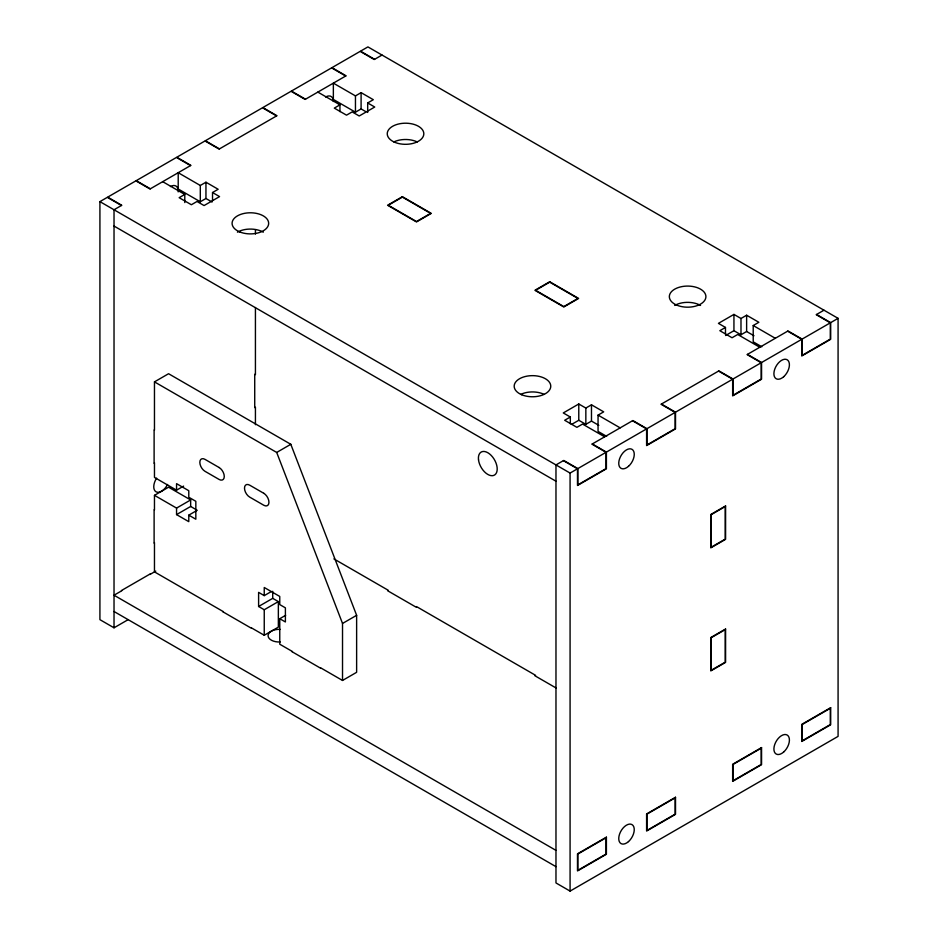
<?xml version="1.0" encoding="UTF-8"?>
<svg xmlns="http://www.w3.org/2000/svg" width="938" height="938" viewBox="0 0 938 938"><rect width="100%" height="100%" fill="white"/><g stroke="black" fill="none" stroke-linecap="round" stroke-linejoin="round"><path stroke-width="1.41" d="M127.931 619.772L114.026 627.803L99.92 619.655L99.92 201.623L107.331 197.343L121.436 205.492M382.024 55.049L374.262 59.528L360.157 51.379L331.946 67.665L346.052 75.814L305.143 99.428L291.05 91.279L262.839 107.565L276.945 115.714L219.105 149.095L205 140.958L176.79 157.244L190.895 165.381L149.998 189.007L135.893 180.858L107.682 197.144L121.788 205.293L114.026 209.772L114.026 627.803M184.786 202.573L184.786 194.436L179.146 197.684L191.375 204.742L197.015 201.482L204.062 205.563L219.574 196.605L212.527 192.524L212.527 200.673M212.058 202.033L205.95 198.504L200.298 201.764L178.208 189.007L178.208 172.709L200.298 185.478L205.95 182.218L218.167 189.277L212.527 192.524M339.943 111.645L339.943 104.857L334.303 108.116L346.521 115.163L352.16 111.915L359.219 115.984L374.731 107.026L367.684 102.957L367.684 112.454M365.984 111.751L361.095 108.925L355.455 112.185L333.353 99.428L333.353 83.142L355.455 95.899L361.095 92.639L373.324 99.698L367.684 102.957M154.465 430.179L154.465 381.872L168.57 373.723L290.803 444.295L356.628 615.316L356.628 672.312L342.522 680.46L320.667 667.833M154.465 495.334L168.57 487.185L190.66 499.942L190.66 506.461L176.555 514.599L176.555 508.091L154.465 495.334L154.465 509.991M154.465 462.762L154.465 477.419L176.555 490.175L183.614 486.107M176.555 508.091L190.66 499.942M154.465 381.872L276.698 452.444L290.803 444.295M176.555 514.599L188.784 521.657L188.784 515.15L197.015 510.401M121.436 590.541L150.35 573.845M121.788 590.741L114.026 595.22L555.976 850.379M149.998 574.455L155.767 571.125M606.652 436.369L598.057 431.398L598.057 415.112L603.697 411.852L591.479 404.806L585.84 408.053L578.781 403.985L563.269 412.943L570.316 417.011L570.316 423.8M761.808 346.79L753.214 341.831L753.214 325.533L758.854 322.285L746.625 315.227L740.985 318.486L733.938 314.406L718.426 323.364L725.473 327.444L725.473 334.221M570.316 417.011L564.676 420.271L576.905 427.329L582.545 424.07L604.647 436.827M725.473 327.444L719.833 330.692L732.05 337.75L737.702 334.491L759.792 347.259M251.548 627.932L264.246 635.26L278.352 627.123L278.352 601.598L264.246 609.747L258.607 606.487L258.607 592.37L264.246 595.63L271.293 591.561M571.617 424.41L578.781 420.271L585.84 424.339L591.479 421.092L598.807 425.324M725.578 335.523L733.938 330.692L740.985 334.772L746.625 331.513L753.964 335.745M258.607 606.487L272.712 598.35L278.352 601.598M292.457 651.547L279.759 644.218L279.759 618.705L285.633 615.316M823.974 310.197L816.212 314.676L830.318 322.824L830.318 339.11L802.107 355.396L802.107 339.11L830.318 322.824M99.92 201.623L570.081 473.069L577.491 468.789L577.491 485.485L606.405 468.789L606.405 452.104L646.599 428.889L646.599 445.585L675.512 428.889L675.512 412.192L732.648 379.222L732.648 395.906L761.562 379.222L761.562 362.525L801.755 339.31L801.755 356.006L830.669 339.31L830.669 322.625L816.564 314.476M577.843 468.59L606.054 452.304L606.054 468.59L577.843 484.876L577.843 468.59L563.738 460.441L555.976 464.92L555.976 882.951L570.081 891.1L838.08 736.377L838.08 318.345L367.919 46.9L360.509 51.18L374.614 59.317M646.95 428.689L675.161 412.403L675.161 428.689L646.95 444.975L646.95 428.689L632.857 420.541L591.948 444.155L606.054 452.304M733 379.011L761.21 362.725L761.21 379.011L733 395.297L733 379.011L718.895 370.873L661.056 404.255L675.161 412.403M830.669 322.625L838.08 318.345M342.522 680.46L342.522 623.453L356.628 615.316M802.107 339.11L788.002 330.962L747.105 354.587L761.21 362.725M345.7 76.013L331.595 67.864L291.401 91.08L305.507 99.217M787.65 331.173L801.755 339.31M753.214 325.533L775.316 338.301M317.841 92.1L339.943 104.857M747.457 354.376L761.562 362.525M276.581 115.913L262.488 107.776L205.352 140.747L219.457 148.896M718.543 371.073L732.648 379.222M661.419 404.055L675.512 412.192M190.543 165.592L176.438 157.443L136.245 180.659L150.35 188.796M632.493 420.752L646.599 428.889M598.057 415.112L620.159 427.869M162.684 181.667L184.786 194.436M592.3 443.955L606.405 452.104M563.386 460.652L577.491 468.789M114.026 226.058L555.976 481.217M333.881 558.884L388.285 590.295M416.495 606.581L535.61 675.348M387.582 590.706L416.495 607.39M534.906 675.759L556.269 688.093M190.66 506.461L196.781 509.991M188.784 515.15L195.831 519.218L195.831 501.302L188.784 497.234L188.784 490.715L176.555 483.656L176.555 490.175M279.759 618.705L285.398 621.964L285.398 607.847L279.759 604.588L279.759 596.451L264.246 587.493L264.246 595.63M223.338 611.646L154.465 571.875L154.465 542.563M222.634 611.646L251.548 628.343M291.753 651.547L320.667 668.243M114.026 611.506L555.976 866.665M276.698 452.444L342.522 623.453M746.625 315.227L746.625 331.513M740.985 318.486L740.985 334.772M733.938 314.406L733.938 330.692M591.479 404.806L591.479 421.092M585.84 408.053L585.84 424.339M578.781 403.985L578.781 420.271M570.081 473.069L570.081 891.1M361.095 92.639L361.095 108.925M355.455 95.899L355.455 112.185M272.712 591.292L272.712 598.35M264.246 609.747L264.246 635.26M255.429 229.74L255.429 234.113M255.429 307.523L255.429 374.649M255.429 407.221L255.429 424.715M254.726 374.239L254.726 407.631M205.95 182.218L205.95 198.504M200.298 185.478L200.298 201.764M154.113 429.979L154.113 463.372M154.113 509.791L154.113 543.172M170.446 186.556A10.975 6.332 -60 0 1 178.173 191.868M325.603 96.989A10.975 6.332 -60 0 1 333.353 101.468M167.539 484.465A10.975 6.332 -60 0 1 156.025 491.805A10.975 6.332 -60 0 1 156.623 478.169M280.192 641.967A10.975 6.332 0 0 1 268.08 635.671A10.975 6.332 0 0 1 280.192 629.375M237.443 232.167A18.279 10.553 0 0 1 263.308 232.167M520.754 394.382A18.279 10.553 0 0 1 544.192 394.382M393.808 141.943A18.279 10.553 0 0 1 417.246 141.943M674.692 305.448A18.279 10.553 0 0 1 700.557 305.448M402.39 196.687L387.582 205.246L416.495 221.943L431.304 213.383L402.39 196.687M402.39 197.097L388.285 205.246L416.495 221.532L430.601 213.383L402.39 197.097M549.715 281.74L534.906 290.299L563.82 306.984L578.629 298.436L549.715 281.74M549.715 282.15L535.61 290.299L563.82 306.585L577.925 298.436L549.715 282.15M725.59 505.934L710.781 514.493L710.781 547.874L725.59 539.327L725.59 505.934M725.238 506.543L711.133 514.692L711.133 547.264L725.238 539.127L725.238 506.543M725.59 628.999L710.781 637.547L710.781 670.928L725.59 662.38L725.59 628.999M725.238 629.609L711.133 637.746L711.133 670.318L725.238 662.181L725.238 629.609M606.405 837.153L577.491 853.838L577.491 870.945L606.405 854.248L606.405 837.153M675.512 797.253L646.599 813.938L646.599 831.045L675.512 814.348L675.512 797.253M761.562 747.574L732.648 764.271L732.648 781.366L761.562 764.669L761.562 747.574M830.669 707.674L801.755 724.359L801.755 741.466L830.669 724.769L830.669 707.674M606.054 837.763L577.843 854.049L577.843 870.335L606.054 854.049L606.054 837.763M675.161 797.863L646.95 814.149L646.95 830.435L675.161 814.149L675.161 797.863M761.21 748.184L733 764.47L733 780.756L761.21 764.47L761.21 748.184M830.318 708.284L802.107 724.57L802.107 740.856L830.318 724.57L830.318 708.284M219.105 467.511L205 459.362A7.316 4.221 60 0 0 199.829 462.352A7.316 4.221 60 0 0 205 471.31L219.105 479.447A7.316 4.221 60 0 0 224.276 476.469A7.316 4.221 60 0 0 219.105 467.511M263.777 493.294L249.672 485.157A7.316 4.221 60 0 0 244.501 488.135A7.316 4.221 60 0 0 249.672 497.093L263.777 505.242A7.316 4.221 60 0 0 268.948 502.252A7.316 4.221 60 0 0 263.777 493.294M478.521 459.925A13.296 7.68 60 0 0 493.728 475.425A13.296 7.68 60 0 0 491.16 455.364A13.296 7.68 60 0 0 478.521 459.925M628.507 841.585A10.975 6.332 -60 0 0 631.989 824.596A10.975 6.332 -60 0 0 619.01 836.11A10.975 6.332 -60 0 0 628.507 841.585M783.664 752.018A10.975 6.332 -60 0 0 787.146 735.017A10.975 6.332 -60 0 0 774.167 746.531A10.975 6.332 -60 0 0 783.664 752.018M628.507 466.315A10.975 6.332 -60 0 0 631.989 449.314A10.975 6.332 -60 0 0 619.01 460.828A10.975 6.332 -60 0 0 628.507 466.315M783.664 376.736A10.975 6.332 -60 0 0 787.146 359.746A10.975 6.332 -60 0 0 774.167 371.249A10.975 6.332 -60 0 0 783.664 376.736M239.647 231.885A18.279 10.553 0 0 0 268.561 224.428A18.279 10.553 0 0 0 242.919 213.7A18.279 10.553 0 0 0 239.647 231.885M521.739 394.757A18.279 10.553 0 0 0 550.665 387.3A18.279 10.553 0 0 0 525.01 376.572A18.279 10.553 0 0 0 521.739 394.757M394.804 142.306A18.279 10.553 0 0 0 423.718 134.849A18.279 10.553 0 0 0 398.075 124.121A18.279 10.553 0 0 0 394.804 142.306M676.896 305.178A18.279 10.553 0 0 0 705.81 297.721A18.279 10.553 0 0 0 680.167 286.993A18.279 10.553 0 0 0 676.896 305.178"/></g></svg>
